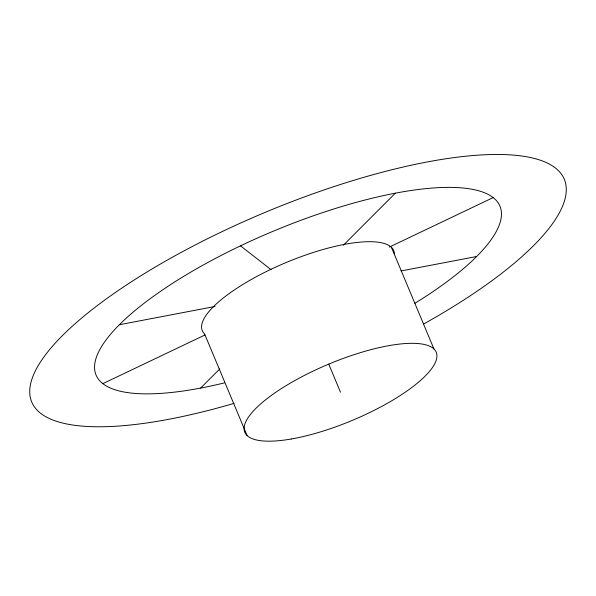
<?xml version="1.0" encoding="UTF-8"?>
<svg xmlns="http://www.w3.org/2000/svg" width="596" height="596" viewBox="0 0 596 596"><rect width="100%" height="100%" fill="white"/><g stroke="black" fill="none" stroke-linecap="round" stroke-linejoin="round"><path stroke-width="0.89" d="M200.651 388.07L219.723 368.976M343.385 245.194L395.349 193.171M102.84 383.653L205.024 334.945M389.3 247.102L493.16 197.589M119.356 324.738L215.059 306.463M400.996 270.957L476.644 256.504M240.516 245.843L271.076 269.653M391.445 247.362L433.955 348.988M328.724 364.067L340.51 392.25M247.072 435.512L204.555 333.887A103.726 30.5 -22.7 0 1 285.268 262.888A103.726 30.5 -22.7 0 1 394.403 253.807M224.342 382.893A218.881 64.361 -22.7 0 1 126.33 318.085A218.881 64.361 -22.7 0 1 438.537 187.651A218.881 64.361 -22.7 0 1 414.913 303.282M234.049 403.373A288.635 84.87 -22.7 0 1 65.359 332.724A288.635 84.87 -22.7 0 1 490.828 154.55A288.635 84.87 -22.7 0 1 423.816 323.904M291.235 439.006A103.726 30.5 -22.7 0 0 436.92 356.378A103.726 30.5 -22.7 0 0 293.381 381.365A103.726 30.5 -22.7 0 0 291.235 439.006"/></g></svg>
